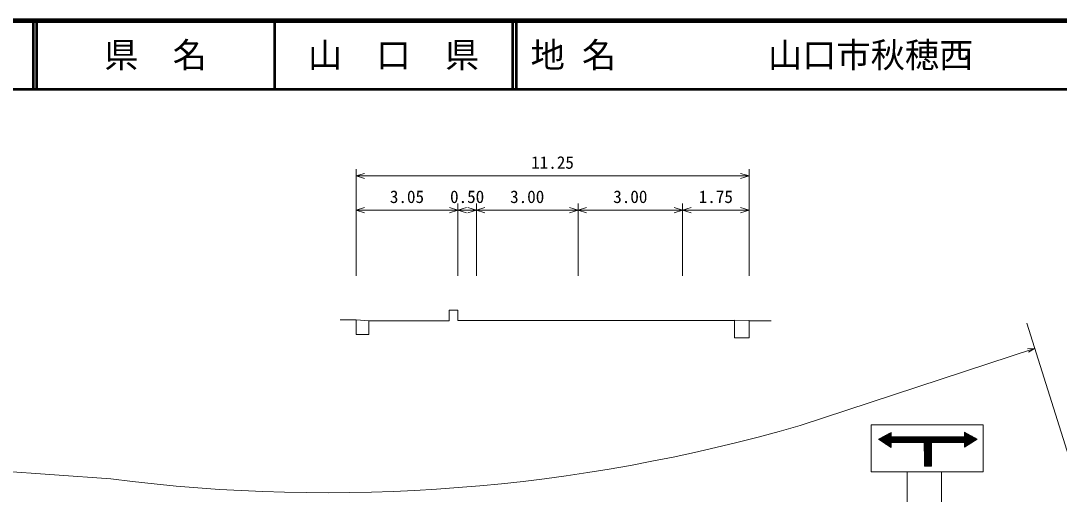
# Model space of a CAD drawing. Units: millimetres, scale not verified. Extents: x 40000 to 680000, y 20000 to 380000.
# Drawn here: x 295948 to 447555, y 310887 to 380000 of the extents above; entities that cross this region are included whole.
import ezdxf
from ezdxf.enums import TextEntityAlignment as Align

# ---------------------------------------------------------------- set-up
doc = ezdxf.new("R2010")
doc.units = ezdxf.units.MM
doc.header["$LTSCALE"] = 1000
for name, color, linetype, lineweight in [('M-BGD', 7, 'Continuous', 13), ('M-STR-HTXT', 7, 'Continuous', 13), ('M-STR-STRC', 7, 'Continuous', 13), ('M-TTL', 2, 'Continuous', 140), ('M-TTL-LINE', 7, 'Continuous', 50)]:
    doc.layers.add(name, color=color, linetype=linetype, lineweight=lineweight)
doc.layers.add('M-TTL-TXT', color=7, linetype='Continuous')
doc.styles.add('ＭＳ ゴシック', font='')
doc.styles.get('ＭＳ ゴシック').set_extended_font_data('MS Gothic')

msp = doc.modelspace()

# ---------------------------------------------------------------- linework, layer by layer
at = {"layer": 'M-BGD'}
for p, q in [((344889, 336356), (346749, 336216)), ((400128, 336286), (402269, 336251))]:
    msp.add_line(p, q, dxfattribs=at)
msp.add_lwpolyline([(342573, 336356), (344889, 336356), (344889, 334215), (346749, 334215), (346749, 336216), (358506, 336216), (358506, 337760), (359769, 337760), (359769, 336251), (400128, 336251), (400128, 333724), (402269, 333724), (402269, 336216), (405498, 336216)], dxfattribs=at)
at = {"layer": 'M-STR-HTXT'}
for p, q in [((344889, 342760), (344889, 358346)), ((402269, 342760), (402269, 358346)), ((344889, 357346), (346139, 357721)), ((344889, 357346), (402269, 357346)), ((344889, 357346), (346139, 356971)), ((402269, 357346), (401019, 357721)), ((402269, 357346), (401019, 356971)), ((359769, 342760), (359769, 353346)), ((362458, 342760), (362458, 353346)), ((377303, 342760), (377303, 353346)), ((392570, 342760), (392570, 353346)), ((344889, 352346), (346139, 352721)), ((344889, 352346), (359769, 352346)), ((344889, 352346), (346139, 351971)), ((359769, 352346), (358519, 352721)), ((359769, 352346), (358519, 351971)), ((359769, 352346), (361019, 352721)), ((359769, 352346), (362458, 352346)), ((359769, 352346), (361019, 351971)), ((362458, 352346), (361208, 352721)), ((362458, 352346), (361208, 351971)), ((362458, 352346), (363708, 352721)), ((362458, 352346), (377303, 352346)), ((362458, 352346), (363708, 351971)), ((377303, 352346), (376053, 352721)), ((377303, 352346), (376053, 351971)), ((377303, 352346), (378553, 352721)), ((377303, 352346), (392570, 352346)), ((377303, 352346), (378553, 351971)), ((392570, 352346), (391320, 352721)), ((392570, 352346), (391320, 351971)), ((392570, 352346), (393820, 352721)), ((392570, 352346), (402269, 352346)), ((392570, 352346), (393820, 351971)), ((402269, 352346), (401019, 352721)), ((402269, 352346), (401019, 351971)), ((442805, 335857), (454643, 298277)), ((409719, 320928), (443964, 332178)), ((443964, 332178), (442936, 332103)), ((443964, 332178), (443092, 331628)), ((251418, 317216), (309116, 313111))]:
    msp.add_line(p, q, dxfattribs=at)
msp.add_arc((340603, 559144), 248040, 262.70683, 286.17957, dxfattribs=at)
at = {"layer": 'M-STR-STRC'}
for p, q in [((420113, 321015), (436443, 321015)), ((420113, 321015), (420113, 314132)), ((433707, 319904), (433724, 319920)), ((433707, 319900), (434964, 318563)), ((436443, 321015), (436443, 314132)), ((421278, 318951), (421218, 318886)), ((421472, 318723), (421245, 318933)), ((421504, 319073), (421289, 318840)), ((421866, 318470), (421322, 318975)), ((421731, 319195), (421359, 318795)), ((422260, 318217), (421399, 319016)), ((421957, 319317), (421430, 318750)), ((422655, 317965), (421476, 319058)), ((422183, 319439), (421501, 318704)), ((423038, 317722), (421553, 319099)), ((422409, 319561), (421572, 318659)), ((423038, 317835), (421630, 319141)), ((422635, 319683), (421643, 318613)), ((423039, 317947), (421707, 319182)), ((422861, 319805), (421713, 318568)), ((423032, 319868), (421784, 318523)), ((423039, 318060), (421784, 319224)), ((423033, 319748), (421855, 318477)), ((423039, 318172), (421861, 319265)), ((423035, 319627), (421926, 318432)), ((423040, 318285), (421938, 319307)), ((423036, 319506), (421997, 318386)), ((423040, 318397), (422015, 319349)), ((423037, 319386), (422067, 318341)), ((423141, 318417), (422092, 319390)), ((423038, 319265), (422138, 318296)), ((423263, 318417), (422169, 319432)), ((423128, 319241), (422209, 318250)), ((423385, 318417), (422246, 319473)), ((423241, 319241), (422280, 318205)), ((423506, 318417), (422323, 319515)), ((423354, 319241), (422351, 318159)), ((423628, 318417), (422400, 319556)), ((423467, 319241), (422422, 318114)), ((423750, 318416), (422477, 319598)), ((423580, 319241), (422492, 318069)), ((423872, 318416), (422553, 319639)), ((423693, 319241), (422563, 318023)), ((423038, 319303), (422630, 319681)), ((423041, 318416), (422634, 317978)), ((423036, 319417), (422707, 319722)), ((423035, 319531), (422784, 319764)), ((423034, 319645), (422861, 319805)), ((423033, 319759), (422938, 319847)), ((423032, 319873), (423015, 319888)), ((423806, 319241), (423041, 318417)), ((423994, 318416), (423105, 319241)), ((423919, 319241), (423154, 318417)), ((424115, 318416), (423227, 319241)), ((424032, 319241), (423267, 318417)), ((424237, 318416), (423348, 319241)), ((424145, 319241), (423380, 318417)), ((424359, 318416), (423470, 319241)), ((424258, 319241), (423493, 318417)), ((424481, 318416), (423592, 319241)), ((424371, 319241), (423606, 318417)), ((424602, 318416), (423713, 319241)), ((424484, 319241), (423719, 318416)), ((424597, 319241), (423831, 318416)), ((424724, 318416), (423835, 319241)), ((424710, 319241), (423944, 318416)), ((424846, 318416), (423957, 319241)), ((424823, 319242), (424057, 318416)), ((424968, 318416), (424078, 319241)), ((424936, 319242), (424170, 318416)), ((425090, 318416), (424200, 319241)), ((425049, 319242), (424283, 318416)), ((425211, 318416), (424322, 319241)), ((425162, 319242), (424396, 318416)), ((425333, 318416), (424443, 319241)), ((425275, 319242), (424509, 318416)), ((425455, 318416), (424565, 319241)), ((425387, 319242), (424622, 318416)), ((425577, 318416), (424687, 319241)), ((425500, 319242), (424734, 318416)), ((425699, 318416), (424808, 319241)), ((425613, 319242), (424847, 318416)), ((425820, 318416), (424930, 319242)), ((425726, 319242), (424960, 318416)), ((425942, 318416), (425052, 319242)), ((425839, 319242), (425073, 318416)), ((426064, 318415), (425173, 319242)), ((425952, 319242), (425186, 318416)), ((426186, 318415), (425295, 319242)), ((426065, 319242), (425299, 318416)), ((426178, 319242), (425412, 318416)), ((426308, 318415), (425417, 319242)), ((426291, 319242), (425525, 318416)), ((426429, 318415), (425538, 319242)), ((426404, 319242), (425638, 318416)), ((426551, 318415), (425660, 319242)), ((426517, 319242), (425750, 318416)), ((426673, 318415), (425782, 319242)), ((426630, 319242), (425863, 318416)), ((426795, 318415), (425903, 319242)), ((426743, 319242), (425976, 318416)), ((426916, 318415), (426025, 319242)), ((426856, 319243), (426089, 318415)), ((427038, 318415), (426147, 319242)), ((426969, 319243), (426202, 318415)), ((427160, 318415), (426268, 319242)), ((427082, 319243), (426315, 318415)), ((427282, 318415), (426390, 319242)), ((427195, 319243), (426428, 318415)), ((427404, 318415), (426512, 319242)), ((427308, 319243), (426541, 318415)), ((427525, 318415), (426633, 319242)), ((427421, 319243), (426653, 318415)), ((427647, 318415), (426755, 319242)), ((427534, 319243), (426766, 318415)), ((427769, 318415), (426877, 319243)), ((427647, 319243), (426879, 318415)), ((427760, 319243), (426992, 318415)), ((427856, 318447), (426998, 319243)), ((427854, 319222), (427105, 318415)), ((427856, 318560), (427120, 319243)), ((427854, 319101), (427218, 318415)), ((427856, 318673), (427242, 319243)), ((427855, 318980), (427331, 318415)), ((427855, 318786), (427363, 319243)), ((427855, 318858), (427444, 318415)), ((427855, 318900), (427485, 319243)), ((427855, 318737), (427557, 318415)), ((427854, 319013), (427607, 319243)), ((427856, 318616), (427669, 318415)), ((427854, 319126), (427728, 319243)), ((427856, 318494), (427782, 318415)), ((427854, 319240), (427850, 319243)), ((428893, 318202), (427856, 319239)), ((427857, 319206), (427894, 319243)), ((427857, 319065), (428035, 319243)), ((428893, 318061), (427857, 319097)), ((427858, 318925), (428177, 319243)), ((428893, 317919), (427858, 318955)), ((427859, 318784), (428318, 319243)), ((428893, 317778), (427859, 318813)), ((427860, 318643), (428459, 319243)), ((427860, 318503), (428600, 319242)), ((428894, 317636), (427860, 318670)), ((428894, 317495), (427860, 318528)), ((427861, 318362), (428742, 319242)), ((428894, 317353), (427861, 318386)), ((427862, 318221), (428883, 319242)), ((427863, 318081), (428893, 319111)), ((427864, 317940), (428893, 318969)), ((427864, 317799), (428893, 318828)), ((427865, 317659), (428893, 318686)), ((427866, 317518), (428893, 318545)), ((427867, 317377), (428893, 318404)), ((428893, 318344), (427994, 319243)), ((428893, 318485), (428136, 319243)), ((428893, 318627), (428277, 319243)), ((428893, 318768), (428419, 319243)), ((428893, 318910), (428560, 319243)), ((428893, 319051), (428702, 319242)), ((428893, 319193), (428843, 319242)), ((428890, 319126), (429015, 319243)), ((428890, 319239), (428894, 319242)), ((428890, 319221), (429644, 318419)), ((428890, 319100), (429531, 318419)), ((428891, 318899), (429259, 319245)), ((428891, 318786), (429380, 319245)), ((428891, 319012), (429137, 319244)), ((428891, 318979), (429418, 318418)), ((428891, 318857), (429305, 318417)), ((428892, 318559), (429624, 319247)), ((428892, 318672), (429502, 319246)), ((428892, 318736), (429193, 318416)), ((428892, 318615), (429080, 318415)), ((428892, 318494), (428967, 318414)), ((428893, 318446), (429745, 319248)), ((428980, 318415), (429867, 319248)), ((428983, 319243), (429757, 318420)), ((429096, 319244), (429870, 318421)), ((429102, 318415), (429989, 319249)), ((429209, 319244), (429983, 318422)), ((429224, 318416), (430110, 319250)), ((429322, 319245), (430096, 318423)), ((429345, 318417), (430232, 319251)), ((429435, 319246), (430208, 318423)), ((429467, 318418), (430354, 319251)), ((429548, 319246), (430321, 318424)), ((429589, 318419), (430475, 319252)), ((429661, 319247), (430434, 318425)), ((429711, 318420), (430597, 319253)), ((429774, 319248), (430547, 318426)), ((429833, 318421), (430719, 319254)), ((429887, 319248), (430660, 318427)), ((429954, 318422), (430840, 319254)), ((430000, 319249), (430773, 318427)), ((430076, 318422), (430962, 319255)), ((430113, 319250), (430886, 318428)), ((430198, 318423), (431084, 319256)), ((430226, 319251), (430999, 318429)), ((430320, 318424), (431205, 319257)), ((430339, 319251), (431112, 318430)), ((430442, 318425), (431327, 319257)), ((430452, 319252), (431224, 318431)), ((430563, 318426), (431449, 319258)), ((430565, 319253), (431337, 318431)), ((430678, 319253), (431450, 318432)), ((430685, 318427), (431570, 319259)), ((430791, 319254), (431563, 318433)), ((430807, 318428), (431692, 319260)), ((430904, 319255), (431676, 318434)), ((430929, 318429), (431814, 319261)), ((431017, 319256), (431789, 318435)), ((431050, 318429), (431935, 319261)), ((431130, 319256), (431902, 318436)), ((431172, 318430), (432057, 319262)), ((431243, 319257), (432015, 318436)), ((431294, 318431), (432179, 319263)), ((431356, 319258), (432127, 318437)), ((431416, 318432), (432300, 319264)), ((431469, 319258), (432240, 318438)), ((431538, 318433), (432422, 319264)), ((431582, 319259), (432353, 318439)), ((431659, 318434), (432543, 319265)), ((431695, 319260), (432466, 318440)), ((431781, 318435), (432665, 319266)), ((431808, 319260), (432579, 318440)), ((431903, 318436), (432787, 319267)), ((431921, 319261), (432692, 318441)), ((432025, 318436), (432908, 319267)), ((432034, 319262), (432805, 318442)), ((432147, 318437), (433030, 319268)), ((432147, 319263), (432918, 318443)), ((432260, 319263), (433030, 318444)), ((432268, 318438), (433152, 319269)), ((432373, 319264), (433143, 318444)), ((432390, 318439), (433273, 319270)), ((432486, 319265), (433256, 318445)), ((432512, 318440), (433395, 319270)), ((432599, 319265), (433369, 318446)), ((432634, 318441), (433517, 319271)), ((432712, 319266), (433482, 318447)), ((432755, 318442), (433638, 319272)), ((432825, 319267), (433595, 318448)), ((432877, 318443), (434187, 319674)), ((432938, 319268), (433708, 318448)), ((432999, 318443), (434264, 319633)), ((433051, 319268), (434188, 318058)), ((433121, 318444), (434342, 319592)), ((433164, 319269), (434259, 318104)), ((433243, 318445), (434419, 319551)), ((433277, 319270), (434329, 318150)), ((433364, 318446), (434496, 319510)), ((433390, 319270), (434400, 318196)), ((433486, 318447), (434573, 319469)), ((433503, 319271), (434470, 318242)), ((433608, 318448), (434651, 319428)), ((433616, 319272), (434541, 318287)), ((433705, 319335), (434110, 319715)), ((433705, 319297), (434611, 318333)), ((433706, 319677), (433878, 319838)), ((433706, 319563), (433956, 319797)), ((433706, 319449), (434033, 319756)), ((433706, 319659), (434823, 318471)), ((433706, 319538), (434752, 318425)), ((433706, 319418), (434682, 318379)), ((433707, 319790), (433801, 319879)), ((433707, 319779), (434893, 318517)), ((433708, 318448), (434118, 318012)), ((433709, 318429), (434728, 319387)), ((433710, 318316), (434805, 319346)), ((433711, 318204), (434882, 319305)), ((433712, 318091), (434960, 319264)), ((433714, 317979), (435037, 319223)), ((433715, 317866), (435114, 319182)), ((433716, 317754), (435191, 319141)), ((433878, 319838), (435034, 318609)), ((434097, 317999), (435269, 319100)), ((434105, 319718), (435105, 318655)), ((434332, 319597), (435176, 318700)), ((434490, 318254), (435346, 319059)), ((434559, 319477), (435246, 318746)), ((434786, 319356), (435317, 318792)), ((434882, 318510), (435423, 319018)), ((435013, 319236), (435387, 318838)), ((435240, 319115), (435458, 318884)), ((435275, 318765), (435500, 318977)), ((435467, 318995), (435528, 318930)), ((423040, 318294), (422705, 317932)), ((423039, 318171), (422776, 317887)), ((423039, 318049), (422846, 317842)), ((423038, 317927), (422917, 317796)), ((423038, 317805), (422988, 317751)), ((428894, 317212), (427862, 318244)), ((428894, 317070), (427863, 318101)), ((428894, 316929), (427863, 317959)), ((428894, 316787), (427864, 317817)), ((428894, 316646), (427865, 317675)), ((428894, 316504), (427866, 317533)), ((427867, 317237), (428893, 318262)), ((428894, 316363), (427867, 317390)), ((428894, 316221), (427867, 317248)), ((427868, 317096), (428893, 318121)), ((428894, 316080), (427868, 317106)), ((427869, 316955), (428893, 317980)), ((428895, 315938), (427869, 316964)), ((427870, 316815), (428893, 317838)), ((427870, 316674), (428894, 317697)), ((427871, 316533), (428894, 317556)), ((427872, 316393), (428894, 317414)), ((427873, 316252), (428894, 317273)), ((427873, 316111), (428894, 317132)), ((427874, 315971), (428894, 316990)), ((433710, 318325), (434047, 317966)), ((433711, 318203), (433977, 317920)), ((433712, 318081), (433906, 317875)), ((433714, 317959), (433836, 317829)), ((433715, 317836), (433765, 317783)), ((428895, 315797), (427870, 316822)), ((428895, 315655), (427870, 316679)), ((428895, 315514), (427871, 316537)), ((428895, 315372), (427872, 316395)), ((428895, 315231), (427873, 316253)), ((428895, 315089), (427873, 316111)), ((428849, 314994), (427874, 315968)), ((427875, 315830), (428894, 316849)), ((428707, 314994), (427875, 315826)), ((427876, 315689), (428894, 316708)), ((428566, 314994), (427876, 315684)), ((427877, 315549), (428894, 316566)), ((427877, 315408), (428894, 316425)), ((428424, 314994), (427877, 315542)), ((428283, 314994), (427877, 315400)), ((427878, 315267), (428894, 316284)), ((427879, 315127), (428894, 316142)), ((427888, 314994), (428895, 316001)), ((428029, 314994), (428895, 315860)), ((428170, 314994), (428895, 315718)), ((428312, 314994), (428895, 315577)), ((428453, 314994), (428895, 315436)), ((420113, 314132), (436443, 314132)), ((425338, 314132), (425338, 309776)), ((428142, 314994), (427878, 315257)), ((428000, 314994), (427879, 315115)), ((428595, 314994), (428895, 315294)), ((428736, 314994), (428895, 315153)), ((428877, 314994), (428895, 315012)), ((430377, 314132), (430377, 309776))]:
    msp.add_line(p, q, dxfattribs=at)
for points in [[(423038, 319241), (423032, 319897), (421190, 318904), (423038, 317719), (423041, 318417), (427856, 318415), (427854, 319243)], [(433705, 319272), (433707, 319929), (435556, 318948), (433716, 317751), (433708, 318448), (428893, 318414), (428890, 319242)], [(428893, 319242), (427991, 319243), (427856, 319243), (427880, 314994), (427891, 314994), (428895, 314994)]]:
    msp.add_lwpolyline(points, close=True, dxfattribs=at)
at = {"layer": 'M-TTL'}
msp.add_line((680000, 380000), (40000, 380000), dxfattribs=at)
at = {"layer": 'M-TTL-LINE'}
for p, q in [((297750, 380000), (297750, 370000)), ((298250, 380000), (298250, 370000)), ((333000, 380000), (333000, 370000)), ((367750, 380000), (367750, 370000)), ((368250, 380000), (368250, 370000)), ((40000, 370000), (680000, 370000))]:
    msp.add_line(p, q, dxfattribs=at)

# ---------------------------------------------------------------- texts
at = {"layer": 'M-STR-HTXT', "style": 'ＭＳ ゴシック'}
for s, p in [('11.25', (373579, 357846)), ('3.05', (352329, 352846)), ('0.50', (361114, 352846)), ('3.00', (369881, 352846)), ('3.00', (384937, 352846)), ('1.75', (397420, 352846))]:
    msp.add_text(s, height=1833, dxfattribs=at).set_placement(p, align=Align.BOTTOM_CENTER)
at = {"layer": 'M-TTL-TXT', "style": 'ＭＳ ゴシック'}
for s, p in [('県\u3000名', (315625, 375000)), ('山\u3000口\u3000県', (350375, 375000))]:
    msp.add_text(s, height=3666, dxfattribs=at).set_placement(p, align=Align.MIDDLE_CENTER)
for s, p in [('地 名', (370380, 375000)), ('山口市秋穂西', (405024, 375000))]:
    msp.add_text(s, height=3666, dxfattribs=at).set_placement(p, align=Align.MIDDLE_LEFT)

doc.saveas('drawing.dxf')
